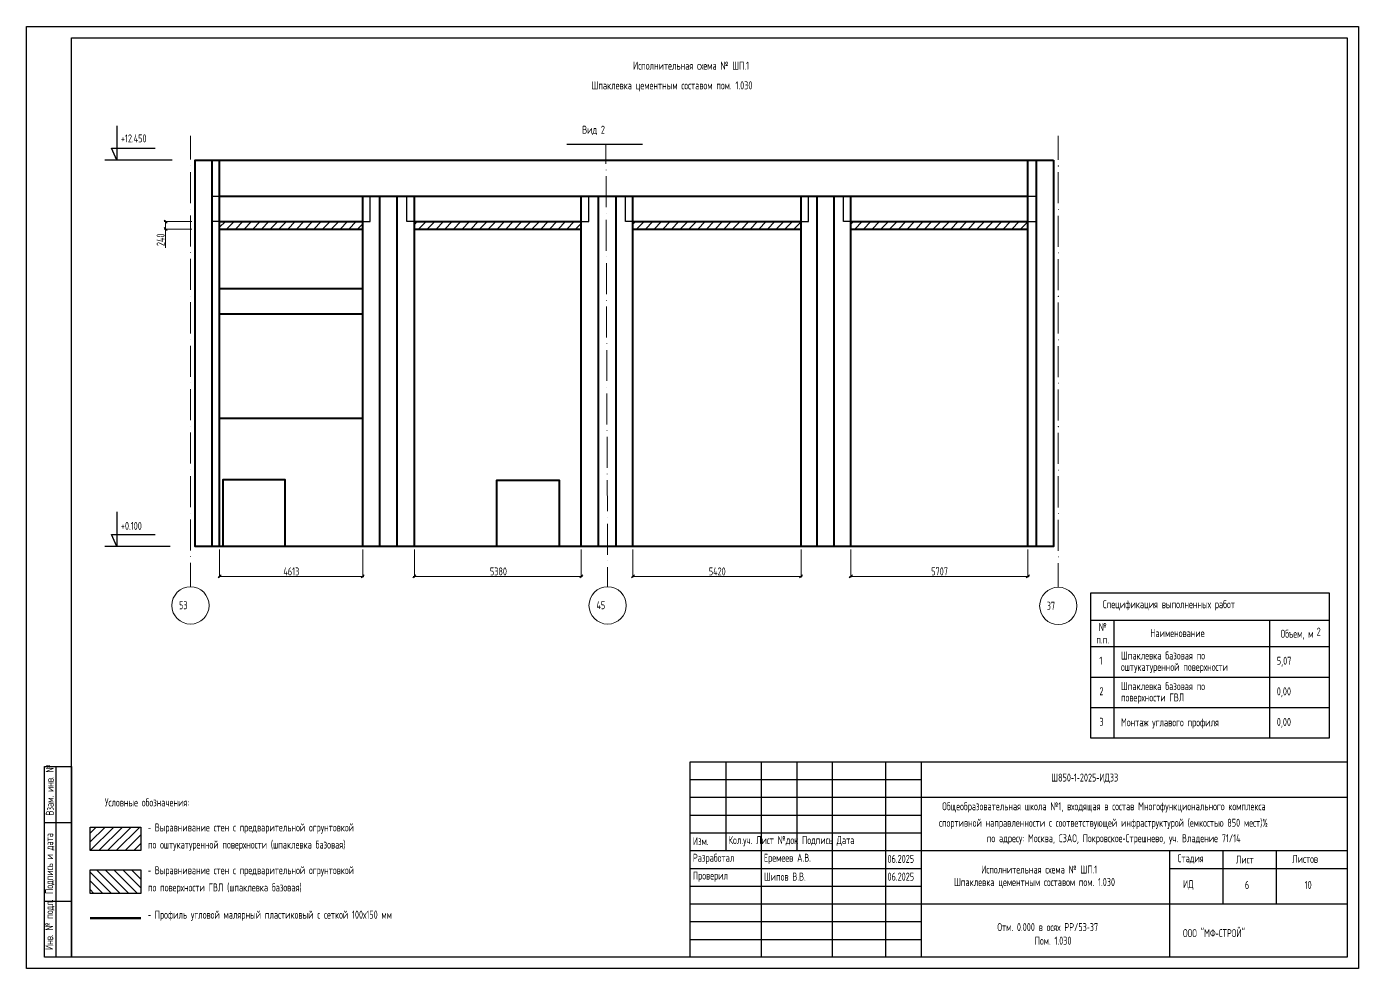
# Model space of a CAD drawing. Header units: millimetres. Extents: x 0 to 258, y 0 to 17.
# Drawn here: x 130.62 to 153.92, y 0.16 to 16.63 of the extents above; entities that cross this region are included whole.
import ezdxf

# ---------------------------------------------------------------- set-up
doc = ezdxf.new("R2010")
doc.units = ezdxf.units.MM
doc.layers.add('PDF _0', color=7, linetype='Continuous')
doc.layers.add('PDF _Текст', color=7, linetype='Continuous')
doc.layers.add('PDF _Оси-1', color=7, linetype='Continuous', true_color=0xaaaaaa)
doc.layers.add('PDF _Оси-3', color=7, linetype='Continuous', true_color=0x989898)
doc.styles.get("Standard").update_dxf_attribs({"font": 'ГОСТ тип А.ttf', "width": 0.8})

msp = doc.modelspace()

# ---------------------------------------------------------------- linework, layer by layer
at = {"layer": 'PDF _0', "lineweight": 25}
for points in [[(130.623, 16.63), (153.919, 16.63), (153.919, 0.158), (130.623, 0.158)], [(131.407, 16.434), (153.723, 16.434), (153.723, 0.354), (131.407, 0.354)], [(153.41, 4.184), (149.239, 4.184), (149.239, 6.729), (153.41, 6.729)], [(142.231, 3.771), (153.723, 3.771), (153.723, 0.354), (142.231, 0.354)], [(130.936, 3.688), (131.407, 3.688), (131.407, 0.354), (130.936, 0.354)], [(131.733, 2.63), (132.618, 2.63), (132.618, 2.218), (131.733, 2.218)], [(131.733, 1.882), (132.618, 1.882), (132.618, 1.469), (131.733, 1.469)]]:
    msp.add_lwpolyline(points, close=True, dxfattribs=at)
for points in [[(132.199, 14.897), (132.199, 14.294), (132.107, 14.504), (132.869, 14.504)], [(140.071, 14.575), (141.396, 14.575)], [(133.171, 14.294), (131.989, 14.294)], [(133.999, 13.22), (133.866, 13.22), (133.866, 13.665), (133.999, 13.665)], [(136.502, 13.22), (136.633, 13.22), (136.633, 13.665)], [(137.406, 13.22), (137.275, 13.22), (137.275, 13.665)], [(140.325, 13.22), (140.455, 13.22), (140.455, 13.665)], [(141.228, 13.22), (141.098, 13.22), (141.098, 13.665)], [(144.169, 13.22), (144.3, 13.22), (144.3, 13.665)], [(145.04, 13.22), (144.91, 13.22), (144.91, 13.665)], [(148.137, 13.665), (148.291, 13.665)], [(148.137, 13.22), (148.291, 13.22)], [(132.199, 8.141), (132.199, 7.539), (132.107, 7.749), (132.869, 7.749)], [(133.132, 7.539), (131.989, 7.539)], [(140.629, 7.539), (140.938, 7.539)], [(149.239, 6.249), (153.41, 6.249)], [(149.642, 6.249), (149.642, 4.184)], [(152.362, 6.249), (152.362, 4.184)], [(149.239, 5.789), (153.41, 5.789)], [(149.239, 5.254), (153.41, 5.254)], [(149.239, 4.719), (153.41, 4.719)], [(142.852, 3.771), (142.852, 2.218)], [(143.473, 3.771), (143.473, 0.354)], [(144.095, 3.771), (144.095, 2.218)], [(144.716, 3.771), (144.716, 0.354)], [(145.647, 3.771), (145.647, 0.354)], [(146.269, 3.771), (146.269, 0.354)], [(131.132, 3.688), (131.132, 0.354)], [(142.231, 3.46), (146.269, 3.46)], [(142.231, 3.15), (153.723, 3.15)], [(142.231, 2.839), (146.269, 2.839)], [(130.936, 2.707), (131.407, 2.707)], [(142.231, 2.528), (146.269, 2.528)], [(142.231, 2.218), (153.723, 2.218)], [(150.617, 2.218), (150.617, 0.354)], [(151.549, 2.218), (151.549, 1.286)], [(152.48, 2.218), (152.48, 1.286)], [(142.231, 1.907), (146.269, 1.907)], [(150.617, 1.907), (153.723, 1.907)], [(142.231, 1.597), (146.269, 1.597)], [(130.936, 1.335), (131.407, 1.335)], [(142.231, 1.286), (153.723, 1.286)], [(142.231, 0.975), (146.269, 0.975)], [(142.231, 0.665), (146.269, 0.665)]]:
    msp.add_lwpolyline(points, dxfattribs=at)
at = {"layer": 'PDF _0', "lineweight": 40}
msp.add_lwpolyline([(148.584, 14.294), (148.584, 7.539), (133.568, 7.539), (133.568, 14.294)], close=True, dxfattribs=at)
for points in [[(133.866, 7.539), (133.866, 14.294)], [(133.999, 7.539), (133.999, 14.294)], [(148.137, 7.539), (148.137, 14.294)], [(148.291, 7.539), (148.291, 14.294)], [(133.999, 13.665), (148.137, 13.665)], [(136.502, 7.539), (136.502, 13.665)], [(136.803, 7.539), (136.803, 13.665)], [(137.107, 7.539), (137.107, 13.665)], [(137.406, 7.539), (137.406, 13.665)], [(140.325, 7.539), (140.325, 13.665)], [(140.629, 7.539), (140.629, 13.665)], [(140.938, 7.539), (140.938, 13.665)], [(141.228, 7.539), (141.228, 13.665)], [(144.169, 7.539), (144.169, 13.665)], [(144.449, 7.539), (144.449, 13.665)], [(144.75, 7.539), (144.75, 13.665)], [(145.04, 7.539), (145.04, 13.665)], [(133.999, 13.22), (136.502, 13.22)], [(133.999, 13.089), (136.502, 13.089)], [(137.406, 13.22), (140.325, 13.22)], [(137.406, 13.089), (140.325, 13.089)], [(141.228, 13.22), (144.169, 13.22)], [(141.228, 13.089), (144.169, 13.089)], [(145.04, 13.22), (148.137, 13.22)], [(145.04, 13.089), (148.137, 13.089)], [(133.999, 12.05), (136.502, 12.05)], [(133.999, 11.605), (136.502, 11.605)], [(133.999, 9.782), (136.502, 9.782)], [(134.062, 7.539), (134.062, 8.708), (135.141, 8.708), (135.141, 7.539)], [(138.85, 7.539), (138.85, 8.697), (139.938, 8.697), (139.938, 7.539)]]:
    msp.add_lwpolyline(points, dxfattribs=at)
at = {"layer": 'PDF _0', "lineweight": 13}
for points in [[(133.08, 13.192), (133.026, 13.247)], [(133.026, 13.117), (133.08, 13.062)], [(133.514, 13.22), (133.031, 13.22)], [(133.514, 13.089), (133.031, 13.089)], [(133.053, 13.241), (133.053, 13.089), (133.053, 12.763)], [(133.999, 7.484), (133.999, 6.992)], [(136.502, 7.484), (136.502, 6.992)], [(137.406, 7.484), (137.406, 6.992)], [(140.325, 7.484), (140.325, 6.992)], [(141.228, 7.484), (141.228, 6.992)], [(144.169, 7.484), (144.169, 6.992)], [(145.04, 7.484), (145.04, 6.992)], [(148.137, 7.484), (148.137, 6.992)], [(134.026, 7.041), (133.972, 6.987)], [(133.978, 7.014), (136.524, 7.014)], [(136.475, 6.987), (136.529, 7.041)], [(137.433, 7.041), (137.379, 6.987)], [(137.384, 7.014), (140.347, 7.014)], [(140.298, 6.987), (140.352, 7.041)], [(141.255, 7.041), (141.201, 6.987)], [(141.207, 7.014), (144.191, 7.014)], [(144.142, 6.987), (144.196, 7.041)], [(145.067, 7.041), (145.013, 6.987)], [(145.018, 7.014), (148.159, 7.014)], [(148.11, 6.987), (148.164, 7.041)]]:
    msp.add_lwpolyline(points, dxfattribs=at)
at = {"layer": 'PDF _0', "color": 92, "lineweight": 30, "true_color": 0x00dd00}
for points in [[(133.999, 13.12), (134.099, 13.22)], [(134.121, 13.089), (134.251, 13.22)], [(134.274, 13.089), (134.404, 13.22)], [(134.426, 13.089), (134.556, 13.22)], [(134.579, 13.089), (134.709, 13.22)], [(134.731, 13.089), (134.862, 13.22)], [(134.884, 13.089), (135.014, 13.22)], [(135.037, 13.089), (135.167, 13.22)], [(135.189, 13.089), (135.319, 13.22)], [(135.342, 13.089), (135.472, 13.22)], [(135.494, 13.089), (135.625, 13.22)], [(135.647, 13.089), (135.777, 13.22)], [(135.8, 13.089), (135.93, 13.22)], [(135.952, 13.089), (136.082, 13.22)], [(136.105, 13.089), (136.235, 13.22)], [(136.257, 13.089), (136.388, 13.22)], [(136.41, 13.089), (136.502, 13.182)], [(137.406, 13.169), (137.456, 13.22)], [(137.478, 13.089), (137.609, 13.22)], [(137.631, 13.089), (137.761, 13.22)], [(137.784, 13.089), (137.914, 13.22)], [(137.936, 13.089), (138.066, 13.22)], [(138.089, 13.089), (138.219, 13.22)], [(138.241, 13.089), (138.372, 13.22)], [(138.394, 13.089), (138.524, 13.22)], [(138.547, 13.089), (138.677, 13.22)], [(138.699, 13.089), (138.829, 13.22)], [(138.852, 13.089), (138.982, 13.22)], [(139.004, 13.089), (139.135, 13.22)], [(139.157, 13.089), (139.287, 13.22)], [(139.31, 13.089), (139.44, 13.22)], [(139.462, 13.089), (139.592, 13.22)], [(139.615, 13.089), (139.745, 13.22)], [(139.767, 13.089), (139.898, 13.22)], [(139.92, 13.089), (140.05, 13.22)], [(140.073, 13.089), (140.203, 13.22)], [(140.225, 13.089), (140.325, 13.189)], [(141.228, 13.177), (141.271, 13.22)], [(141.294, 13.089), (141.424, 13.22)], [(141.446, 13.089), (141.576, 13.22)], [(141.599, 13.089), (141.729, 13.22)], [(141.751, 13.089), (141.882, 13.22)], [(141.904, 13.089), (142.034, 13.22)], [(142.057, 13.089), (142.187, 13.22)], [(142.209, 13.089), (142.339, 13.22)], [(142.362, 13.089), (142.492, 13.22)], [(142.514, 13.089), (142.645, 13.22)], [(142.667, 13.089), (142.797, 13.22)], [(142.82, 13.089), (142.95, 13.22)], [(142.972, 13.089), (143.102, 13.22)], [(143.125, 13.089), (143.255, 13.22)], [(143.277, 13.089), (143.408, 13.22)], [(143.43, 13.089), (143.56, 13.22)], [(143.583, 13.089), (143.713, 13.22)], [(143.735, 13.089), (143.866, 13.22)], [(143.888, 13.089), (144.018, 13.22)], [(144.041, 13.089), (144.169, 13.218)], [(145.04, 13.173), (145.086, 13.22)], [(145.109, 13.089), (145.239, 13.22)], [(145.261, 13.089), (145.392, 13.22)], [(145.414, 13.089), (145.544, 13.22)], [(145.567, 13.089), (145.697, 13.22)], [(145.719, 13.089), (145.849, 13.22)], [(145.872, 13.089), (146.002, 13.22)], [(146.024, 13.089), (146.155, 13.22)], [(146.177, 13.089), (146.307, 13.22)], [(146.33, 13.089), (146.46, 13.22)], [(146.482, 13.089), (146.613, 13.22)], [(146.635, 13.089), (146.765, 13.22)], [(146.788, 13.089), (146.918, 13.22)], [(146.94, 13.089), (147.07, 13.22)], [(147.093, 13.089), (147.223, 13.22)], [(147.245, 13.089), (147.376, 13.22)], [(147.398, 13.089), (147.528, 13.22)], [(147.551, 13.089), (147.681, 13.22)], [(147.703, 13.089), (147.833, 13.22)], [(147.856, 13.089), (147.986, 13.22)], [(148.008, 13.089), (148.137, 13.218)], [(131.733, 2.523), (131.841, 2.63)], [(131.733, 2.37), (131.994, 2.63)], [(131.733, 2.218), (132.146, 2.63)], [(131.886, 2.218), (132.299, 2.63)], [(132.039, 2.218), (132.451, 2.63)], [(132.191, 2.218), (132.604, 2.63)], [(132.344, 2.218), (132.618, 2.492)], [(132.496, 2.218), (132.618, 2.34)]]:
    msp.add_lwpolyline(points, dxfattribs=at)
at = {"layer": 'PDF _0', "color": 5, "lineweight": 30}
for points in [[(132.258, 1.469), (131.845, 1.882)], [(132.411, 1.469), (131.998, 1.882)], [(132.563, 1.469), (132.15, 1.882)], [(132.618, 1.566), (132.303, 1.882)], [(132.618, 1.719), (132.456, 1.882)], [(132.618, 1.872), (132.608, 1.882)], [(132.105, 1.469), (131.733, 1.841)], [(131.953, 1.469), (131.733, 1.688)], [(131.8, 1.469), (131.733, 1.536)]]:
    msp.add_lwpolyline(points, dxfattribs=at)
at = {"layer": 'PDF _0', "color": 1, "lineweight": 100}
msp.add_lwpolyline([(132.618, 1.036), (131.733, 1.036)], dxfattribs=at)
at = {"layer": 'PDF _Оси-1', "lineweight": 20}
for centre in [(133.489, 6.506), (140.786, 6.506), (148.669, 6.498)]:
    msp.add_circle(centre, 0.326, dxfattribs=at)
at = {"layer": 'PDF _Оси-3', "lineweight": 9}
for points in [[(133.489, 14.304), (133.489, 14.722)], [(148.669, 14.299), (148.669, 14.722)], [(140.757, 14.23), (140.756, 14.575)], [(133.489, 13.544), (133.489, 14.087)], [(140.76, 13.47), (140.758, 14.013)], [(148.669, 13.54), (148.669, 14.082)], [(133.489, 12.784), (133.489, 13.327)], [(148.669, 12.78), (148.669, 13.323)], [(140.763, 12.711), (140.761, 13.253)], [(133.489, 12.025), (133.489, 12.567)], [(140.766, 11.951), (140.764, 12.494)], [(148.669, 12.021), (148.669, 12.563)], [(133.489, 11.265), (133.489, 11.808)], [(140.769, 11.191), (140.767, 11.734)], [(148.669, 11.261), (148.669, 11.804)], [(133.489, 10.505), (133.489, 11.048)], [(140.772, 10.432), (140.77, 10.974)], [(148.669, 10.501), (148.669, 11.044)], [(133.489, 9.746), (133.489, 10.288)], [(148.669, 9.742), (148.669, 10.284)], [(140.775, 9.672), (140.773, 10.215)], [(133.489, 8.986), (133.489, 9.529)], [(140.778, 8.912), (140.776, 9.455)], [(148.669, 8.982), (148.669, 9.525)], [(133.489, 8.226), (133.489, 8.769)], [(140.781, 8.153), (140.779, 8.695)], [(148.669, 8.222), (148.669, 8.765)], [(133.489, 7.467), (133.489, 8.009)], [(140.784, 7.393), (140.782, 7.936)], [(148.669, 7.463), (148.669, 8.005)], [(133.489, 6.831), (133.489, 7.25)], [(148.669, 6.823), (148.669, 7.246)], [(140.786, 6.831), (140.785, 7.176)]]:
    msp.add_lwpolyline(points, dxfattribs=at)
at = {"layer": 'PDF _Оси-3', "lineweight": 5}
for points in [[(133.489, 14.195), (133.491, 14.195), (133.491, 14.197), (133.489, 14.197)], [(140.758, 14.121), (140.76, 14.121), (140.76, 14.123), (140.758, 14.123)], [(148.669, 14.191), (148.671, 14.191), (148.671, 14.193), (148.669, 14.193)], [(133.489, 13.435), (133.491, 13.435), (133.491, 13.437), (133.489, 13.437)], [(140.761, 13.362), (140.763, 13.362), (140.763, 13.364), (140.761, 13.364)], [(148.669, 13.431), (148.671, 13.431), (148.671, 13.433), (148.669, 13.433)], [(133.489, 12.676), (133.491, 12.676), (133.491, 12.678), (133.489, 12.678)], [(140.764, 12.602), (140.766, 12.602), (140.766, 12.604), (140.764, 12.604)], [(148.669, 12.672), (148.671, 12.672), (148.671, 12.674), (148.669, 12.674)], [(133.489, 11.916), (133.491, 11.916), (133.491, 11.918), (133.489, 11.918)], [(148.669, 11.912), (148.671, 11.912), (148.671, 11.914), (148.669, 11.914)], [(140.767, 11.842), (140.769, 11.842), (140.769, 11.844), (140.767, 11.844)], [(133.489, 11.156), (133.491, 11.156), (133.491, 11.158), (133.489, 11.158)], [(140.77, 11.083), (140.772, 11.083), (140.772, 11.085), (140.77, 11.085)], [(148.669, 11.152), (148.671, 11.152), (148.671, 11.154), (148.669, 11.154)], [(133.489, 10.397), (133.491, 10.397), (133.491, 10.399), (133.489, 10.399)], [(140.772, 10.323), (140.774, 10.323), (140.774, 10.325), (140.772, 10.325)], [(148.669, 10.393), (148.671, 10.393), (148.671, 10.395), (148.669, 10.395)], [(133.489, 9.637), (133.491, 9.637), (133.491, 9.639), (133.489, 9.639)], [(140.775, 9.564), (140.777, 9.564), (140.777, 9.566), (140.775, 9.566)], [(148.669, 9.633), (148.671, 9.633), (148.671, 9.635), (148.669, 9.635)], [(133.489, 8.878), (133.491, 8.878), (133.491, 8.88), (133.489, 8.88)], [(148.669, 8.873), (148.671, 8.873), (148.671, 8.875), (148.669, 8.875)], [(140.778, 8.804), (140.78, 8.804), (140.78, 8.806), (140.778, 8.806)], [(133.489, 8.118), (133.491, 8.118), (133.491, 8.12), (133.489, 8.12)], [(140.781, 8.044), (140.783, 8.044), (140.783, 8.046), (140.781, 8.046)], [(148.669, 8.114), (148.671, 8.114), (148.671, 8.116), (148.669, 8.116)], [(133.489, 7.358), (133.491, 7.358), (133.491, 7.36), (133.489, 7.36)], [(140.784, 7.285), (140.786, 7.285), (140.786, 7.287), (140.784, 7.287)], [(148.669, 7.354), (148.671, 7.354), (148.671, 7.356), (148.669, 7.356)]]:
    msp.add_lwpolyline(points, close=True, dxfattribs=at)

# ---------------------------------------------------------------- texts
at = {"layer": 'PDF _Текст', "char_height": 0.14, "attachment_point": 4}
for s, insert in [('Исполнительная схема № ШП.1', (141.23, 15.948)), ('Шпаклевка цементным составом пом. 1.030', (140.503, 15.584)), ('+12.450', (132.272, 14.675)), ('Вид 2', (140.34, 14.816)), ('+0.100', (132.272, 7.898)), ('4613', (135.114, 7.101)), ('5380', (138.727, 7.101)), ('5420', (142.556, 7.101)), ('5707', (146.447, 7.102)), ('Спецификация выполненных работ', (149.448, 6.508)), ('№', (149.377, 6.128)), ('Наименование', (150.278, 6.023)), ('Объем, м', (152.557, 5.995)), ('2', (153.189, 6.048)), ('п.п.', (149.336, 5.91)), ('1', (149.389, 5.541)), ('Шпаклевка базовая по', (149.766, 5.63)), ('5,07', (152.492, 5.522)), ('оштукатуренной поверхности', (149.766, 5.412)), ('Шпаклевка базовая по', (149.766, 5.095)), ('2', (149.389, 5.006)), ('поверхности ГВЛ', (149.766, 4.878)), ('0,00', (152.492, 4.987)), ('3', (149.389, 4.471)), ('Монтаж углавого профиля', (149.766, 4.443)), ('0,00', (152.492, 4.452)), ('Ш850‐1‐2025‐ИД33', (148.546, 3.481)), ('Условные обозначения:', (131.991, 3.061)), ('Общеобразовательная школа №1, входящая в состав Многофункционального комплекса', (146.638, 2.974)), ('‐ Выравнивание стен с предварительной огрунтовкой', (132.745, 2.604)), ('спортивной направленности с соответствующей инфраструктурой (емкостью 850 мест)½', (146.583, 2.686)), ('по оштукатуренной поверхности (шпаклевка базовая)', (132.745, 2.304)), ('Изм.', (142.277, 2.383)), ('Кол.уч. Лист №док Подпись Дата', (142.9, 2.383)), ('по адресу: Москва, СЗАО, Покровское‐Стрешнево, уч. Владение 71/14', (147.42, 2.415)), ('Разработал', (142.277, 2.073)), ('Еремеев А.В.', (143.519, 2.073)), ('06.2025', (145.682, 2.073)), ('Стадия', (150.754, 2.073)), ('Лист', (151.776, 2.062)), ('Листов', (152.763, 2.073)), ('‐ Выравнивание стен с предварительной огрунтовкой', (132.745, 1.856)), ('Исполнительная схема № ШП.1', (147.321, 1.887)), ('по поверхности ГВЛ (шпаклевка базовая)', (132.745, 1.555)), ('Проверил', (142.277, 1.762)), ('Шипов В.В.', (143.519, 1.762)), ('06.2025', (145.682, 1.762)), ('Шпаклевка цементным составом пом. 1.030', (146.846, 1.649)), ('ИД', (150.851, 1.617)), ('6', (151.934, 1.617)), ('10', (152.979, 1.617)), ('‐ Профиль угловой малярный пластиковый с сеткой 100х150 мм', (132.745, 1.078)), ('Отм. 0.000 в осях РР/53‐37', (147.604, 0.88)), ('Пом. 1.030', (148.257, 0.642)), ('ООО "МФ‐СТРОЙ"', (150.851, 0.774))]:
    msp.add_mtext(s, dxfattribs=dict(at, insert=insert))
at = {"layer": 'PDF _Текст', "char_height": 0.14, "attachment_point": 4, "rotation": 90}
for s, insert in [('240', (132.966, 12.792)), ('Взам. инв. №', (131.028, 2.832)), ('Подпись и дата', (131.028, 1.459)), ('Инв. № подл.', (131.028, 0.479))]:
    msp.add_mtext(s, dxfattribs=dict(at, insert=insert))
at = {"layer": 'PDF _Текст', "color": 253, "true_color": 0xaaaaaa, "char_height": 0.14, "attachment_point": 4}
for s, insert in [('53', (133.289, 6.51)), ('45', (140.59, 6.51)), ('37', (148.468, 6.501))]:
    msp.add_mtext(s, dxfattribs=dict(at, insert=insert))

doc.saveas('drawing.dxf')
